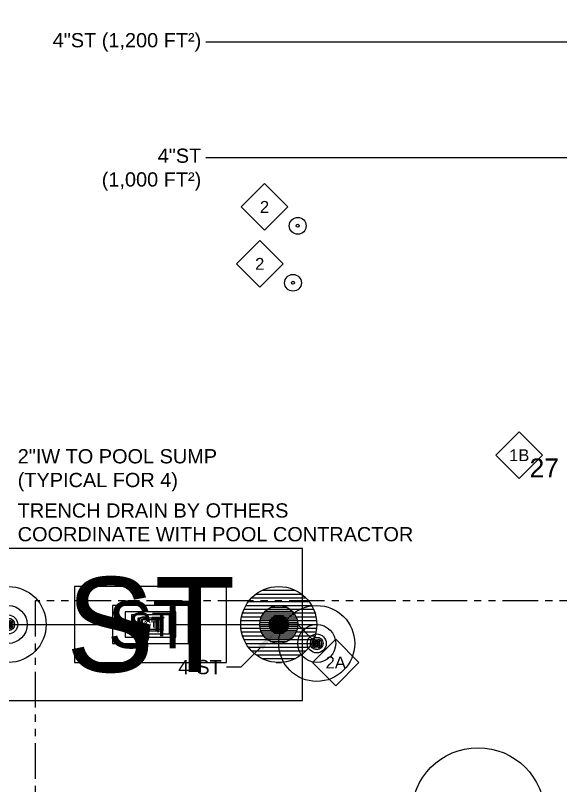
# Model space of a CAD drawing. Extents: x -3956 to 957, y -346 to 1886.
# Drawn here: x -2372.5 to -2027.8, y 490.9 to 977.7 of the extents above; entities that cross this region are included whole.
import ezdxf
from ezdxf.enums import TextEntityAlignment as Align

# ---------------------------------------------------------------- set-up
doc = ezdxf.new("R2010")
doc.units = 0
doc.header["$LTSCALE"] = 36
doc.header["$MEASUREMENT"] = 0
doc.linetypes.add('PHANTOM2', pattern=[1.25, 0.625, -0.125, 0.125, -0.125, 0.125, -0.125])
for name, color, linetype in [('G-ANNO-TEXT', 70, 'Continuous'), ('G-ANNO-TEXT @ 96', 70, 'Continuous'), ('P-STRM-N', 2, 'Continuous'), ('P-STRM-N @ 1 (1)', 2, 'Continuous'), ('P-STRM-N @ 1 (2)', 2, 'Continuous'), ('P-STRM-N @ 12', 2, 'Continuous'), ('P-STRM-N @ 128', 2, 'Continuous'), ('P-STRM-N @ 16', 2, 'Continuous'), ('P-STRM-N @ 192', 2, 'Continuous'), ('P-STRM-N @ 2', 2, 'Continuous'), ('P-STRM-N @ 24', 2, 'Continuous'), ('P-STRM-N @ 384', 2, 'Continuous'), ('P-STRM-N @ 4', 2, 'Continuous'), ('P-STRM-N @ 48', 2, 'Continuous'), ('P-STRM-N @ 64', 2, 'Continuous'), ('P-STRM-N @ 768', 2, 'Continuous'), ('P-STRM-N @ 8', 2, 'Continuous'), ('P-STRM-N @ 96', 2, 'Continuous')]:
    doc.layers.add(name, color=color, linetype=linetype)
doc.layers.add('P-SAN-DFU', color=7, linetype='Continuous', plot=False)
doc.styles.add('Arial', font='arial.ttf')

# ---------------------------------------------------------------- blocks, each defined once
blk = doc.blocks.new('DIAMOND TAG')
blk.add_lwpolyline([(0, -0.1533), (0.1533, 0), (0, 0.1533), (-0.1533, 0)], close=True)
at = {"style": 'Arial'}
blk.add_attdef('XXX', text='', height=0.0781, dxfattribs=at).set_placement((0, 0), align=Align.MIDDLE)
blk = doc.blocks.new('DRAIN')
at = {"linetype": 'Continuous'}
blk.add_circle((0, 0), 0.0553, dxfattribs=at)
at = {"color": 7, "linetype": 'Continuous'}
blk.add_circle((0, 0), 0.01, dxfattribs=at)
blk = doc.blocks.new('*U7')
blk.add_circle((0, 0), 0.03125)
blk = doc.blocks.new('*U1585')
at = {"layer": 'P-STRM-N @ 1 (1)'}
blk.add_blockref('*U7', (-2182, 580.74), dxfattribs=at)
at = {"layer": 'P-STRM-N @ 1 (2)'}
blk.add_blockref('*U7', (-2182, 580.74), dxfattribs=at)
at = {"layer": 'P-STRM-N @ 12', "xscale": 12, "yscale": 12, "zscale": 12}
blk.add_blockref('*U7', (-2182, 580.74), dxfattribs=at)
at = {"layer": 'P-STRM-N @ 128', "xscale": 128, "yscale": 128, "zscale": 128}
blk.add_blockref('*U7', (-2182, 580.74), dxfattribs=at)
at = {"layer": 'P-STRM-N @ 16', "xscale": 16, "yscale": 16, "zscale": 16}
blk.add_blockref('*U7', (-2182, 580.74), dxfattribs=at)
at = {"layer": 'P-STRM-N @ 192', "xscale": 192, "yscale": 192, "zscale": 192}
blk.add_blockref('*U7', (-2182, 580.74), dxfattribs=at)
at = {"layer": 'P-STRM-N @ 2', "xscale": 2, "yscale": 2, "zscale": 2}
blk.add_blockref('*U7', (-2182, 580.74), dxfattribs=at)
at = {"layer": 'P-STRM-N @ 24', "xscale": 24, "yscale": 24, "zscale": 24}
blk.add_blockref('*U7', (-2182, 580.74), dxfattribs=at)
at = {"layer": 'P-STRM-N @ 384', "xscale": 384, "yscale": 384, "zscale": 384}
blk.add_blockref('*U7', (-2182, 580.74), dxfattribs=at)
at = {"layer": 'P-STRM-N @ 4', "xscale": 4, "yscale": 4, "zscale": 4}
blk.add_blockref('*U7', (-2182, 580.74), dxfattribs=at)
at = {"layer": 'P-STRM-N @ 48', "xscale": 48, "yscale": 48, "zscale": 48}
blk.add_blockref('*U7', (-2182, 580.74), dxfattribs=at)
at = {"layer": 'P-STRM-N @ 64', "xscale": 64, "yscale": 64, "zscale": 64}
blk.add_blockref('*U7', (-2182, 580.74), dxfattribs=at)
at = {"layer": 'P-STRM-N @ 768', "xscale": 768, "yscale": 768, "zscale": 768}
blk.add_blockref('*U7', (-2182, 580.74), dxfattribs=at)
at = {"layer": 'P-STRM-N @ 8', "xscale": 8, "yscale": 8, "zscale": 8}
blk.add_blockref('*U7', (-2182, 580.74), dxfattribs=at)
at = {"layer": 'P-STRM-N @ 96', "xscale": 96, "yscale": 96, "zscale": 96}
blk.add_blockref('*U7', (-2182, 580.74), dxfattribs=at)
blk = doc.blocks.new('*U1586')
at = {"layer": 'P-STRM-N @ 1 (1)'}
blk.add_blockref('*U7', (-2377, 592.74), dxfattribs=at)
at = {"layer": 'P-STRM-N @ 1 (2)'}
blk.add_blockref('*U7', (-2377, 592.74), dxfattribs=at)
at = {"layer": 'P-STRM-N @ 12', "xscale": 12, "yscale": 12, "zscale": 12}
blk.add_blockref('*U7', (-2377, 592.74), dxfattribs=at)
at = {"layer": 'P-STRM-N @ 128', "xscale": 128, "yscale": 128, "zscale": 128}
blk.add_blockref('*U7', (-2377, 592.74), dxfattribs=at)
at = {"layer": 'P-STRM-N @ 16', "xscale": 16, "yscale": 16, "zscale": 16}
blk.add_blockref('*U7', (-2377, 592.74), dxfattribs=at)
at = {"layer": 'P-STRM-N @ 192', "xscale": 192, "yscale": 192, "zscale": 192}
blk.add_blockref('*U7', (-2377, 592.74), dxfattribs=at)
at = {"layer": 'P-STRM-N @ 2', "xscale": 2, "yscale": 2, "zscale": 2}
blk.add_blockref('*U7', (-2377, 592.74), dxfattribs=at)
at = {"layer": 'P-STRM-N @ 24', "xscale": 24, "yscale": 24, "zscale": 24}
blk.add_blockref('*U7', (-2377, 592.74), dxfattribs=at)
at = {"layer": 'P-STRM-N @ 384', "xscale": 384, "yscale": 384, "zscale": 384}
blk.add_blockref('*U7', (-2377, 592.74), dxfattribs=at)
at = {"layer": 'P-STRM-N @ 4', "xscale": 4, "yscale": 4, "zscale": 4}
blk.add_blockref('*U7', (-2377, 592.74), dxfattribs=at)
at = {"layer": 'P-STRM-N @ 48', "xscale": 48, "yscale": 48, "zscale": 48}
blk.add_blockref('*U7', (-2377, 592.74), dxfattribs=at)
at = {"layer": 'P-STRM-N @ 64', "xscale": 64, "yscale": 64, "zscale": 64}
blk.add_blockref('*U7', (-2377, 592.74), dxfattribs=at)
at = {"layer": 'P-STRM-N @ 768', "xscale": 768, "yscale": 768, "zscale": 768}
blk.add_blockref('*U7', (-2377, 592.74), dxfattribs=at)
at = {"layer": 'P-STRM-N @ 8', "xscale": 8, "yscale": 8, "zscale": 8}
blk.add_blockref('*U7', (-2377, 592.74), dxfattribs=at)
at = {"layer": 'P-STRM-N @ 96', "xscale": 96, "yscale": 96, "zscale": 96}
blk.add_blockref('*U7', (-2377, 592.74), dxfattribs=at)
blk = doc.blocks.new('*U6')
h = blk.add_hatch()
h.set_pattern_fill('ANSI31', color=256, scale=0.025, angle=135)
edge = h.paths.add_edge_path()
edge.add_arc((0, 0), 0.03125, 0, 360)
blk.add_circle((0, 0), 0.03125)
blk = doc.blocks.new('*U1587')
at = {"layer": 'P-STRM-N @ 1 (1)'}
blk.add_blockref('*U6', (-2206, 592.74), dxfattribs=at)
at = {"layer": 'P-STRM-N @ 1 (2)'}
blk.add_blockref('*U6', (-2206, 592.74), dxfattribs=at)
at = {"layer": 'P-STRM-N @ 12', "xscale": 12, "yscale": 12, "zscale": 12}
blk.add_blockref('*U6', (-2206, 592.74), dxfattribs=at)
at = {"layer": 'P-STRM-N @ 128', "xscale": 128, "yscale": 128, "zscale": 128}
blk.add_blockref('*U6', (-2206, 592.74), dxfattribs=at)
at = {"layer": 'P-STRM-N @ 16', "xscale": 16, "yscale": 16, "zscale": 16}
blk.add_blockref('*U6', (-2206, 592.74), dxfattribs=at)
at = {"layer": 'P-STRM-N @ 192', "xscale": 192, "yscale": 192, "zscale": 192}
blk.add_blockref('*U6', (-2206, 592.74), dxfattribs=at)
at = {"layer": 'P-STRM-N @ 2', "xscale": 2, "yscale": 2, "zscale": 2}
blk.add_blockref('*U6', (-2206, 592.74), dxfattribs=at)
at = {"layer": 'P-STRM-N @ 24', "xscale": 24, "yscale": 24, "zscale": 24}
blk.add_blockref('*U6', (-2206, 592.74), dxfattribs=at)
at = {"layer": 'P-STRM-N @ 384', "xscale": 384, "yscale": 384, "zscale": 384}
blk.add_blockref('*U6', (-2206, 592.74), dxfattribs=at)
at = {"layer": 'P-STRM-N @ 4', "xscale": 4, "yscale": 4, "zscale": 4}
blk.add_blockref('*U6', (-2206, 592.74), dxfattribs=at)
at = {"layer": 'P-STRM-N @ 48', "xscale": 48, "yscale": 48, "zscale": 48}
blk.add_blockref('*U6', (-2206, 592.74), dxfattribs=at)
at = {"layer": 'P-STRM-N @ 64', "xscale": 64, "yscale": 64, "zscale": 64}
blk.add_blockref('*U6', (-2206, 592.74), dxfattribs=at)
at = {"layer": 'P-STRM-N @ 768', "xscale": 768, "yscale": 768, "zscale": 768}
blk.add_blockref('*U6', (-2206, 592.74), dxfattribs=at)
at = {"layer": 'P-STRM-N @ 8', "xscale": 8, "yscale": 8, "zscale": 8}
blk.add_blockref('*U6', (-2206, 592.74), dxfattribs=at)
at = {"layer": 'P-STRM-N @ 96', "xscale": 96, "yscale": 96, "zscale": 96}
blk.add_blockref('*U6', (-2206, 592.74), dxfattribs=at)
blk = doc.blocks.new('*U64')
at = {"layer": 'DEFPOINTS'}
blk.add_lwpolyline([(-0.125, -0.0625), (0.125, -0.0625), (0.125, 0.0625), (-0.125, 0.0625)], close=True, dxfattribs=at)
at = {"style": 'Arial'}
blk.add_text('ST', height=0.078125, dxfattribs=at).set_placement((0, 0), align=Align.MIDDLE)
blk = doc.blocks.new('*U1588')
at = {"layer": 'P-STRM-N @ 1 (1)', "linetype": 'ByBlock', "lineweight": -2}
blk.add_blockref('*U64', (-2287, 592.74), dxfattribs=at)
at = {"layer": 'P-STRM-N @ 1 (2)', "linetype": 'ByBlock', "lineweight": -2}
blk.add_blockref('*U64', (-2287, 592.74), dxfattribs=at)
at = {"layer": 'P-STRM-N @ 128', "linetype": 'ByBlock', "lineweight": -2, "xscale": 128, "yscale": 128, "zscale": 128}
blk.add_blockref('*U64', (-2287, 592.74), dxfattribs=at)
at = {"layer": 'P-STRM-N @ 192', "linetype": 'ByBlock', "lineweight": -2, "xscale": 192, "yscale": 192, "zscale": 192}
blk.add_blockref('*U64', (-2287, 592.74), dxfattribs=at)
at = {"layer": 'P-STRM-N @ 384', "linetype": 'ByBlock', "lineweight": -2, "xscale": 384, "yscale": 384, "zscale": 384}
blk.add_blockref('*U64', (-2287, 592.74), dxfattribs=at)
at = {"layer": 'P-STRM-N @ 48', "linetype": 'ByBlock', "lineweight": -2, "xscale": 48, "yscale": 48, "zscale": 48}
blk.add_blockref('*U64', (-2287, 592.74), dxfattribs=at)
at = {"layer": 'P-STRM-N @ 64', "linetype": 'ByBlock', "lineweight": -2, "xscale": 64, "yscale": 64, "zscale": 64}
blk.add_blockref('*U64', (-2287, 592.74), dxfattribs=at)
at = {"layer": 'P-STRM-N @ 768', "linetype": 'ByBlock', "lineweight": -2, "xscale": 768, "yscale": 768, "zscale": 768}
blk.add_blockref('*U64', (-2287, 592.74), dxfattribs=at)
at = {"layer": 'P-STRM-N @ 96', "linetype": 'ByBlock', "lineweight": -2, "xscale": 96, "yscale": 96, "zscale": 96}
blk.add_blockref('*U64', (-2287, 592.74), dxfattribs=at)

msp = doc.modelspace()

# ---------------------------------------------------------------- linework, layer by layer
at = {"layer": 'G-ANNO-TEXT', "linetype": 'PHANTOM2'}
for p, q in [((-1952, 607.74), (-2360, 607.74)), ((-2360, 607.74), (-2360, 391.74))]:
    msp.add_line(p, q, dxfattribs=at)
at = {"layer": 'G-ANNO-TEXT'}
for points in [[(-1892.91, 977.74), (-1930, 960.74), (-2252, 960.74)], [(-1854.15, 630.05), (-2008, 887.74), (-2252, 887.74)], [(-2217.49, 578.26), (-2230, 565.74), (-2239, 565.74)]]:
    msp.add_lwpolyline(points, dxfattribs=at)
msp.add_solid([(-2218.9, 579.67), (-2209, 586.74), (-2216.07, 576.84)], dxfattribs=at)
at = {"layer": 'P-SAN-DFU'}
msp.add_circle((-2080, 472.74), 42.11, dxfattribs=at)
at = {"layer": 'P-STRM-N'}
for p, q in [((-2374, 592.74), (-2299, 592.74)), ((-2275, 592.74), (-2206, 592.74)), ((-2194, 592.74), (-2203, 592.74)), ((-2185, 583.74), (-2194, 592.74))]:
    msp.add_line(p, q, dxfattribs=at)

# ---------------------------------------------------------------- block references
at = {"layer": 'G-ANNO-TEXT @ 96'}
ref = msp.add_blockref('DIAMOND TAG', (-2215, 856.74), dxfattribs=dict(at, xscale=96, yscale=96, zscale=96, rotation=180))
ref.add_attrib('XXX', '2', dxfattribs={"layer": '0', "height": 7.5, "style": 'Arial'}).set_placement((-2215, 856.74), align=Align.MIDDLE)
ref = msp.add_blockref('DIAMOND TAG', (-2218, 820.74), dxfattribs=dict(at, xscale=96, yscale=96, zscale=96, rotation=180))
ref.add_attrib('XXX', '2', dxfattribs={"layer": '0', "height": 7.5, "style": 'Arial'}).set_placement((-2218, 820.74), align=Align.MIDDLE)
ref = msp.add_blockref('DIAMOND TAG', (-2054, 699.74), dxfattribs=dict(at, xscale=96, yscale=96, zscale=96, rotation=180))
ref.add_attrib('XXX', '1B', dxfattribs={"layer": '0', "height": 7.5, "style": 'Arial'}).set_placement((-2054, 699.74), align=Align.MIDDLE)
at = {"layer": 'G-ANNO-TEXT @ 96', "xscale": 96, "yscale": 96, "zscale": 96}
msp.add_blockref('DIAMOND TAG', (-2170, 568.74), dxfattribs=at).add_auto_attribs({'XXX': '2A'})
at = {"layer": 'P-STRM-N'}
for name in ['*U1588', '*U1586', '*U1587', '*U1585']:
    msp.add_blockref(name, (0, 0), dxfattribs=at)
at = {"layer": 'P-STRM-N @ 96', "xscale": 96, "yscale": 96, "zscale": 96}
for p in [(-2194, 844.74), (-2197, 808.74)]:
    msp.add_blockref('DRAIN', p, dxfattribs=at)

# ---------------------------------------------------------------- texts
at = {"layer": 'G-ANNO-TEXT', "char_height": 9, "style": 'Arial'}
for s, insert, attachment_point in [('4"ST (1,200 FT²)', (-2255, 966.57), 3), ('4"ST\\P(1,000 FT²)', (-2255, 893.57), 3), ('2"IW TO POOL SUMP\\P(TYPICAL FOR 4)', (-2371, 703.57), 1), ('4"ST', (-2242, 570.32), 3)]:
    msp.add_mtext(s, dxfattribs=dict(at, insert=insert, attachment_point=attachment_point))
at = {"layer": 'G-ANNO-TEXT', "insert": (-2371, 669.32), "char_height": 9, "width": 255.402, "attachment_point": 1, "style": 'Arial'}
msp.add_mtext('TRENCH DRAIN BY OTHERS COORDINATE WITH POOL CONTRACTOR ', dxfattribs=at)
at = {"layer": 'P-SAN-DFU', "style": 'Arial'}
msp.add_text('27', height=12, dxfattribs=at).set_placement((-2047.49, 685.69))

doc.saveas('drawing.dxf')
